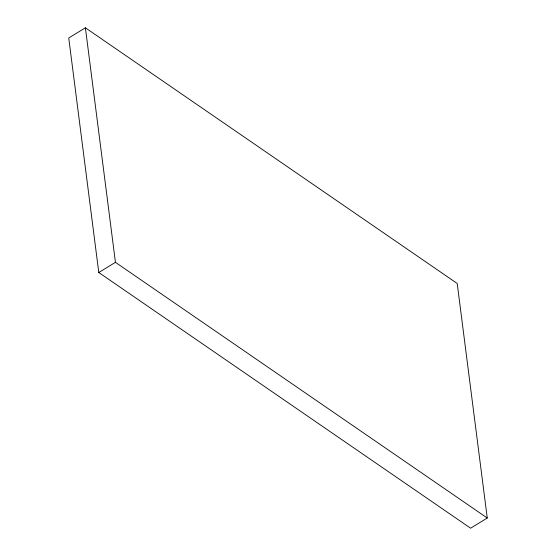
<?xml version="1.0" encoding="UTF-8"?>
<svg xmlns="http://www.w3.org/2000/svg" width="556" height="556" viewBox="0 0 556 556"><rect width="100%" height="100%" fill="white"/><g stroke="black" fill="none" stroke-linecap="round" stroke-linejoin="round"><path stroke-width="0.83" d="M85.395 27.8L68.742 37.989L98.787 272.516L470.605 528.2L487.258 518.011L457.213 283.484L85.395 27.8L115.439 262.335L487.258 518.011M98.787 272.516L115.439 262.335"/></g></svg>
